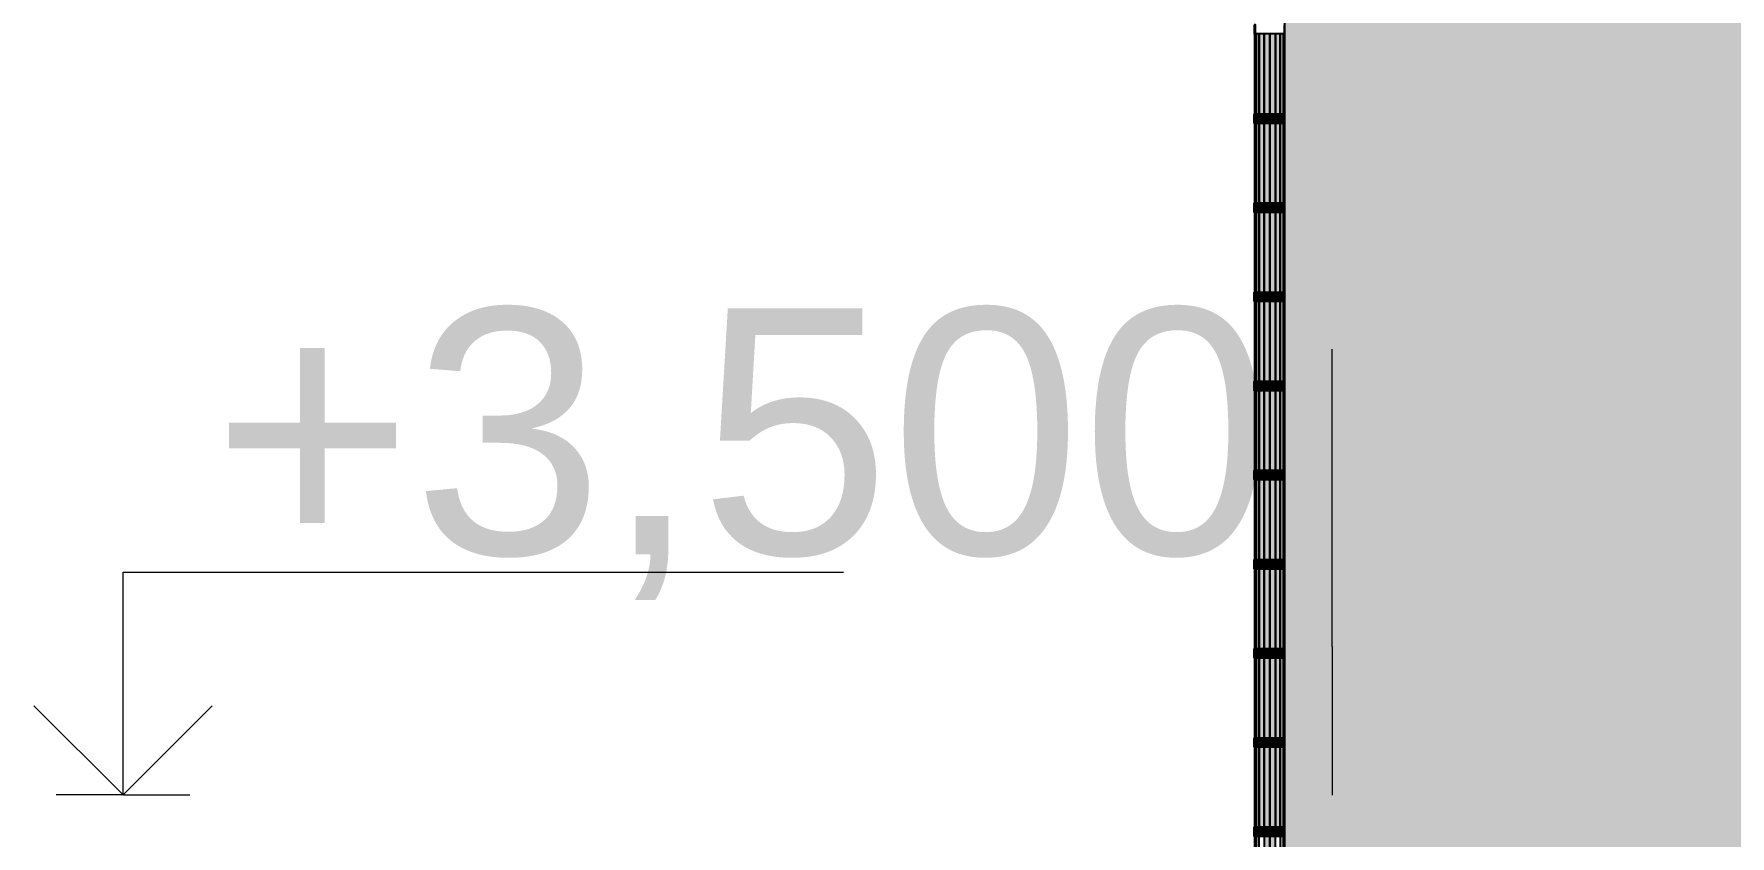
# Model space of a CAD drawing. Extents: x 8 to 21351, y 0 to 420.
# Drawn here: x 19086.83 to 19115.37, y 154.61 to 168.11 of the extents above; entities that cross this region are included whole.
import ezdxf

# ---------------------------------------------------------------- set-up
doc = ezdxf.new("R2010")
doc.units = 0
doc.styles.add('TEYPDFCAD_TEXT', font='arial.ttf')

msp = doc.modelspace()

# ---------------------------------------------------------------- hatches: boundary and pattern name
h = msp.add_hatch(color=7)
h.paths.add_polyline_path([(19107.872, 182.197), (19107.872, 137.807), (19168.022, 137.807), (19168.022, 155.307), (19185.522, 155.307), (19185.522, 142.807), (19186.297, 142.807), (19186.297, 142.478), (19196.952, 137.807), (19198.972, 137.807), (19198.972, 182.303), (19192.516, 183.675), (19153.672, 191.932)])
h.paths.add_polyline_path([(19139.322, 169.307), (19121.822, 169.307), (19121.822, 176.807), (19139.322, 176.807)])
h.paths.add_polyline_path([(19168.022, 176.807), (19185.522, 176.807), (19185.522, 169.307), (19168.022, 169.307)])
h = msp.add_hatch(color=7)
h.paths.add_polyline_path([(19107.872, 182.197), (19107.872, 137.807), (19168.022, 137.807), (19168.022, 155.307), (19185.522, 155.307), (19185.522, 142.807), (19186.297, 142.807), (19186.297, 142.478), (19196.952, 137.807), (19198.972, 137.807), (19198.972, 182.303), (19192.516, 183.675), (19153.672, 191.932)])
h.paths.add_polyline_path([(19139.322, 169.307), (19121.822, 169.307), (19121.822, 176.807), (19139.322, 176.807)])
h.paths.add_polyline_path([(19168.022, 176.807), (19185.522, 176.807), (19185.522, 169.307), (19168.022, 169.307)])
at = {"true_color": 0xffffff}
for points in [[(19107.363, 168.264), (19107.363, 168.114), (19107.382, 168.114), (19107.382, 168.264)], [(19107.373, 168.114), (19107.372, 168.114), (19107.372, 166.764), (19107.373, 166.764)], [(19107.392, 168.114), (19107.373, 168.114), (19107.373, 166.764), (19107.392, 166.764)], [(19107.446, 168.114), (19107.392, 168.114), (19107.392, 166.764), (19107.446, 166.764)], [(19107.446, 166.764), (19107.528, 166.764), (19107.528, 168.114), (19107.446, 168.114)], [(19107.528, 166.764), (19107.623, 166.764), (19107.623, 168.114), (19107.528, 168.114)], [(19107.623, 168.114), (19107.623, 166.764), (19107.719, 166.764), (19107.719, 168.114)], [(19107.719, 168.114), (19107.719, 166.764), (19107.8, 166.764), (19107.8, 168.114)], [(19107.8, 166.764), (19107.854, 166.764), (19107.854, 168.114), (19107.8, 168.114)], [(19107.854, 166.764), (19107.872, 166.764), (19107.872, 168.114), (19107.854, 168.114)], [(19107.863, 168.264), (19107.863, 168.114), (19107.872, 168.114), (19107.872, 168.264)], [(19107.361, 166.614), (19107.363, 166.614), (19107.363, 166.764), (19107.361, 166.764)], [(19107.363, 166.764), (19107.363, 166.614), (19107.382, 166.614), (19107.382, 166.764)], [(19107.382, 166.614), (19107.439, 166.614), (19107.439, 166.764), (19107.382, 166.764)], [(19107.439, 166.614), (19107.523, 166.614), (19107.523, 166.764), (19107.439, 166.764)], [(19107.523, 166.614), (19107.623, 166.614), (19107.623, 166.764), (19107.523, 166.764)], [(19107.623, 166.614), (19107.863, 166.614), (19107.863, 166.764), (19107.623, 166.764)], [(19107.863, 166.764), (19107.863, 166.614), (19107.872, 166.614), (19107.872, 166.764)], [(19107.373, 166.614), (19107.372, 166.614), (19107.372, 165.264), (19107.373, 165.264)], [(19107.373, 166.614), (19107.373, 165.264), (19107.392, 165.264), (19107.392, 166.614)], [(19107.392, 165.264), (19107.446, 165.264), (19107.446, 166.614), (19107.392, 166.614)], [(19107.528, 166.614), (19107.446, 166.614), (19107.446, 165.264), (19107.528, 165.264)], [(19107.528, 166.614), (19107.528, 165.264), (19107.623, 165.264), (19107.623, 166.614)], [(19107.719, 166.614), (19107.623, 166.614), (19107.623, 165.264), (19107.719, 165.264)], [(19107.719, 166.614), (19107.719, 165.264), (19107.8, 165.264), (19107.8, 166.614)], [(19107.854, 166.614), (19107.8, 166.614), (19107.8, 165.264), (19107.854, 165.264)], [(19107.854, 165.264), (19107.872, 165.264), (19107.872, 166.614), (19107.854, 166.614)], [(19107.361, 165.114), (19107.363, 165.114), (19107.363, 165.264), (19107.361, 165.264)], [(19107.363, 165.264), (19107.363, 165.114), (19107.382, 165.114), (19107.382, 165.264)], [(19107.382, 165.114), (19107.439, 165.114), (19107.439, 165.264), (19107.382, 165.264)], [(19107.439, 165.114), (19107.523, 165.114), (19107.523, 165.264), (19107.439, 165.264)], [(19107.523, 165.114), (19107.623, 165.114), (19107.623, 165.264), (19107.523, 165.264)], [(19107.623, 165.114), (19107.863, 165.114), (19107.863, 165.264), (19107.623, 165.264)], [(19107.863, 165.264), (19107.863, 165.114), (19107.872, 165.114), (19107.872, 165.264)], [(19107.373, 165.114), (19107.372, 165.114), (19107.372, 163.764), (19107.373, 163.764)], [(19107.373, 165.114), (19107.373, 163.764), (19107.392, 163.764), (19107.392, 165.114)], [(19107.446, 165.114), (19107.392, 165.114), (19107.392, 163.764), (19107.446, 163.764)], [(19107.528, 165.114), (19107.446, 165.114), (19107.446, 163.764), (19107.528, 163.764)], [(19107.528, 163.764), (19107.623, 163.764), (19107.623, 165.114), (19107.528, 165.114)], [(19107.623, 163.764), (19107.719, 163.764), (19107.719, 165.114), (19107.623, 165.114)], [(19107.719, 163.764), (19107.8, 163.764), (19107.8, 165.114), (19107.719, 165.114)], [(19107.8, 163.764), (19107.854, 163.764), (19107.854, 165.114), (19107.8, 165.114)], [(19107.872, 165.114), (19107.854, 165.114), (19107.854, 163.764), (19107.872, 163.764)], [(19107.361, 163.614), (19107.363, 163.614), (19107.363, 163.764), (19107.361, 163.764)], [(19107.363, 163.764), (19107.363, 163.614), (19107.382, 163.614), (19107.382, 163.764)], [(19107.373, 163.614), (19107.372, 163.614), (19107.372, 162.264), (19107.373, 162.264)], [(19107.373, 162.264), (19107.392, 162.264), (19107.392, 163.614), (19107.373, 163.614)], [(19107.382, 163.614), (19107.439, 163.614), (19107.439, 163.764), (19107.382, 163.764)], [(19107.392, 163.614), (19107.392, 162.264), (19107.446, 162.264), (19107.446, 163.614)], [(19107.439, 163.614), (19107.523, 163.614), (19107.523, 163.764), (19107.439, 163.764)], [(19107.446, 162.264), (19107.528, 162.264), (19107.528, 163.614), (19107.446, 163.614)], [(19107.523, 163.614), (19107.623, 163.614), (19107.623, 163.764), (19107.523, 163.764)], [(19107.528, 162.264), (19107.623, 162.264), (19107.623, 163.614), (19107.528, 163.614)], [(19107.623, 163.614), (19107.863, 163.614), (19107.863, 163.764), (19107.623, 163.764)], [(19107.623, 163.614), (19107.623, 162.264), (19107.719, 162.264), (19107.719, 163.614)], [(19107.719, 163.614), (19107.719, 162.264), (19107.8, 162.264), (19107.8, 163.614)], [(19107.8, 163.614), (19107.8, 162.264), (19107.854, 162.264), (19107.854, 163.614)], [(19107.854, 163.614), (19107.854, 162.264), (19107.872, 162.264), (19107.872, 163.614)], [(19107.863, 163.764), (19107.863, 163.614), (19107.872, 163.614), (19107.872, 163.764)], [(19107.361, 162.114), (19107.363, 162.114), (19107.363, 162.264), (19107.361, 162.264)], [(19107.363, 162.264), (19107.363, 162.114), (19107.382, 162.114), (19107.382, 162.264)], [(19107.372, 160.764), (19107.373, 160.764), (19107.373, 162.114), (19107.372, 162.114)], [(19107.373, 162.114), (19107.373, 160.764), (19107.392, 160.764), (19107.392, 162.114)], [(19107.382, 162.114), (19107.439, 162.114), (19107.439, 162.264), (19107.382, 162.264)], [(19107.392, 160.764), (19107.446, 160.764), (19107.446, 162.114), (19107.392, 162.114)], [(19107.439, 162.114), (19107.523, 162.114), (19107.523, 162.264), (19107.439, 162.264)], [(19107.528, 162.114), (19107.446, 162.114), (19107.446, 160.764), (19107.528, 160.764)], [(19107.523, 162.114), (19107.623, 162.114), (19107.623, 162.264), (19107.523, 162.264)], [(19107.528, 160.764), (19107.623, 160.764), (19107.623, 162.114), (19107.528, 162.114)], [(19107.623, 162.114), (19107.863, 162.114), (19107.863, 162.264), (19107.623, 162.264)], [(19107.719, 162.114), (19107.623, 162.114), (19107.623, 160.764), (19107.719, 160.764)], [(19107.719, 160.764), (19107.8, 160.764), (19107.8, 162.114), (19107.719, 162.114)], [(19107.8, 160.764), (19107.854, 160.764), (19107.854, 162.114), (19107.8, 162.114)], [(19107.854, 160.764), (19107.872, 160.764), (19107.872, 162.114), (19107.854, 162.114)], [(19107.863, 162.264), (19107.863, 162.114), (19107.872, 162.114), (19107.872, 162.264)], [(19107.361, 160.614), (19107.363, 160.614), (19107.363, 160.764), (19107.361, 160.764)], [(19107.363, 160.764), (19107.363, 160.614), (19107.382, 160.614), (19107.382, 160.764)], [(19107.382, 160.614), (19107.439, 160.614), (19107.439, 160.764), (19107.382, 160.764)], [(19107.439, 160.614), (19107.523, 160.614), (19107.523, 160.764), (19107.439, 160.764)], [(19107.523, 160.614), (19107.623, 160.614), (19107.623, 160.764), (19107.523, 160.764)], [(19107.623, 160.614), (19107.863, 160.614), (19107.863, 160.764), (19107.623, 160.764)], [(19107.863, 160.764), (19107.863, 160.614), (19107.872, 160.614), (19107.872, 160.764)], [(19107.372, 159.264), (19107.373, 159.264), (19107.373, 160.614), (19107.372, 160.614)], [(19107.373, 159.264), (19107.392, 159.264), (19107.392, 160.614), (19107.373, 160.614)], [(19107.392, 159.264), (19107.446, 159.264), (19107.446, 160.614), (19107.392, 160.614)], [(19107.446, 159.264), (19107.528, 159.264), (19107.528, 160.614), (19107.446, 160.614)], [(19107.528, 160.614), (19107.528, 159.264), (19107.623, 159.264), (19107.623, 160.614)], [(19107.623, 160.614), (19107.623, 159.264), (19107.719, 159.264), (19107.719, 160.614)], [(19107.8, 160.614), (19107.719, 160.614), (19107.719, 159.264), (19107.8, 159.264)], [(19107.8, 160.614), (19107.8, 159.264), (19107.854, 159.264), (19107.854, 160.614)], [(19107.872, 160.614), (19107.854, 160.614), (19107.854, 159.264), (19107.872, 159.264)], [(19107.361, 159.114), (19107.363, 159.114), (19107.363, 159.264), (19107.361, 159.264)], [(19107.363, 159.264), (19107.363, 159.114), (19107.382, 159.114), (19107.382, 159.264)], [(19107.382, 159.114), (19107.439, 159.114), (19107.439, 159.264), (19107.382, 159.264)], [(19107.439, 159.114), (19107.523, 159.114), (19107.523, 159.264), (19107.439, 159.264)], [(19107.523, 159.114), (19107.623, 159.114), (19107.623, 159.264), (19107.523, 159.264)], [(19107.623, 159.114), (19107.863, 159.114), (19107.863, 159.264), (19107.623, 159.264)], [(19107.863, 159.264), (19107.863, 159.114), (19107.872, 159.114), (19107.872, 159.264)], [(19107.372, 159.114), (19107.372, 157.764), (19107.373, 157.764), (19107.373, 159.114)], [(19107.392, 159.114), (19107.373, 159.114), (19107.373, 157.764), (19107.392, 157.764)], [(19107.446, 159.114), (19107.392, 159.114), (19107.392, 157.764), (19107.446, 157.764)], [(19107.528, 159.114), (19107.446, 159.114), (19107.446, 157.764), (19107.528, 157.764)], [(19107.528, 159.114), (19107.528, 157.764), (19107.623, 157.764), (19107.623, 159.114)], [(19107.719, 159.114), (19107.623, 159.114), (19107.623, 157.764), (19107.719, 157.764)], [(19107.719, 157.764), (19107.8, 157.764), (19107.8, 159.114), (19107.719, 159.114)], [(19107.854, 159.114), (19107.8, 159.114), (19107.8, 157.764), (19107.854, 157.764)], [(19107.854, 157.764), (19107.872, 157.764), (19107.872, 159.114), (19107.854, 159.114)], [(19107.361, 157.614), (19107.363, 157.614), (19107.363, 157.764), (19107.361, 157.764)], [(19107.363, 157.764), (19107.363, 157.614), (19107.382, 157.614), (19107.382, 157.764)], [(19107.373, 157.614), (19107.372, 157.614), (19107.372, 156.264), (19107.373, 156.264)], [(19107.373, 156.264), (19107.392, 156.264), (19107.392, 157.614), (19107.373, 157.614)], [(19107.382, 157.614), (19107.439, 157.614), (19107.439, 157.764), (19107.382, 157.764)], [(19107.392, 157.614), (19107.392, 156.264), (19107.446, 156.264), (19107.446, 157.614)], [(19107.439, 157.614), (19107.523, 157.614), (19107.523, 157.764), (19107.439, 157.764)], [(19107.446, 156.264), (19107.528, 156.264), (19107.528, 157.614), (19107.446, 157.614)], [(19107.523, 157.614), (19107.623, 157.614), (19107.623, 157.764), (19107.523, 157.764)], [(19107.528, 156.264), (19107.623, 156.264), (19107.623, 157.614), (19107.528, 157.614)], [(19107.623, 157.614), (19107.863, 157.614), (19107.863, 157.764), (19107.623, 157.764)], [(19107.623, 157.614), (19107.623, 156.264), (19107.719, 156.264), (19107.719, 157.614)], [(19107.719, 157.614), (19107.719, 156.264), (19107.8, 156.264), (19107.8, 157.614)], [(19107.8, 156.264), (19107.854, 156.264), (19107.854, 157.614), (19107.8, 157.614)], [(19107.872, 157.614), (19107.854, 157.614), (19107.854, 156.264), (19107.872, 156.264)], [(19107.863, 157.764), (19107.863, 157.614), (19107.872, 157.614), (19107.872, 157.764)], [(19107.361, 156.114), (19107.363, 156.114), (19107.363, 156.264), (19107.361, 156.264)], [(19107.363, 156.264), (19107.363, 156.114), (19107.382, 156.114), (19107.382, 156.264)], [(19107.372, 156.114), (19107.372, 154.764), (19107.373, 154.764), (19107.373, 156.114)], [(19107.373, 156.114), (19107.373, 154.764), (19107.392, 154.764), (19107.392, 156.114)], [(19107.382, 156.114), (19107.439, 156.114), (19107.439, 156.264), (19107.382, 156.264)], [(19107.392, 154.764), (19107.446, 154.764), (19107.446, 156.114), (19107.392, 156.114)], [(19107.439, 156.114), (19107.523, 156.114), (19107.523, 156.264), (19107.439, 156.264)], [(19107.528, 156.114), (19107.446, 156.114), (19107.446, 154.764), (19107.528, 154.764)], [(19107.523, 156.114), (19107.623, 156.114), (19107.623, 156.264), (19107.523, 156.264)], [(19107.528, 156.114), (19107.528, 154.764), (19107.623, 154.764), (19107.623, 156.114)], [(19107.623, 156.114), (19107.863, 156.114), (19107.863, 156.264), (19107.623, 156.264)], [(19107.719, 156.114), (19107.623, 156.114), (19107.623, 154.764), (19107.719, 154.764)], [(19107.719, 154.764), (19107.8, 154.764), (19107.8, 156.114), (19107.719, 156.114)], [(19107.8, 154.764), (19107.854, 154.764), (19107.854, 156.114), (19107.8, 156.114)], [(19107.872, 156.114), (19107.854, 156.114), (19107.854, 154.764), (19107.872, 154.764)], [(19107.863, 156.264), (19107.863, 156.114), (19107.872, 156.114), (19107.872, 156.264)], [(19107.361, 154.614), (19107.363, 154.614), (19107.363, 154.764), (19107.361, 154.764)], [(19107.363, 154.764), (19107.363, 154.614), (19107.382, 154.614), (19107.382, 154.764)], [(19107.382, 154.614), (19107.439, 154.614), (19107.439, 154.764), (19107.382, 154.764)], [(19107.439, 154.614), (19107.523, 154.614), (19107.523, 154.764), (19107.439, 154.764)], [(19107.523, 154.614), (19107.623, 154.614), (19107.623, 154.764), (19107.523, 154.764)], [(19107.623, 154.614), (19107.863, 154.614), (19107.863, 154.764), (19107.623, 154.764)], [(19107.863, 154.764), (19107.863, 154.614), (19107.872, 154.614), (19107.872, 154.764)], [(19107.372, 154.614), (19107.372, 153.264), (19107.373, 153.264), (19107.373, 154.614)], [(19107.392, 154.614), (19107.392, 153.264), (19107.446, 153.264), (19107.446, 154.614)], [(19107.528, 154.614), (19107.528, 153.264), (19107.623, 153.264), (19107.623, 154.614)], [(19107.623, 154.614), (19107.623, 153.264), (19107.719, 153.264), (19107.719, 154.614)], [(19107.854, 154.614), (19107.8, 154.614), (19107.8, 153.264), (19107.854, 153.264)]]:
    msp.add_hatch(color=0, dxfattribs=at).paths.add_polyline_path(points)
for points in [[(19107.863, 168.264), (19107.863, 168.114), (19107.872, 168.114), (19107.872, 168.264)], [(19107.863, 166.764), (19107.863, 166.614), (19107.872, 166.614), (19107.872, 166.764)], [(19107.863, 165.264), (19107.863, 165.114), (19107.872, 165.114), (19107.872, 165.264)], [(19107.863, 163.764), (19107.863, 163.614), (19107.872, 163.614), (19107.872, 163.764)], [(19107.863, 162.264), (19107.863, 162.114), (19107.872, 162.114), (19107.872, 162.264)], [(19107.863, 160.764), (19107.863, 160.614), (19107.872, 160.614), (19107.872, 160.764)], [(19107.863, 159.264), (19107.863, 159.114), (19107.872, 159.114), (19107.872, 159.264)], [(19107.863, 157.764), (19107.863, 157.614), (19107.872, 157.614), (19107.872, 157.764)], [(19107.863, 156.264), (19107.863, 156.114), (19107.872, 156.114), (19107.872, 156.264)], [(19107.863, 154.764), (19107.863, 154.614), (19107.872, 154.614), (19107.872, 154.764)]]:
    msp.add_hatch(color=7).paths.add_polyline_path(points)

# ---------------------------------------------------------------- linework, layer by layer
at = {"color": 7, "lineweight": 15}
for p, q in [((19107.872, 182.197), (19107.872, 137.807)), ((19107.372, 168.114), (19107.372, 166.764)), ((19107.373, 168.114), (19107.373, 166.764)), ((19107.361, 166.764), (19107.363, 166.764)), ((19107.361, 166.614), (19107.361, 166.764)), ((19107.363, 166.764), (19107.382, 166.764)), ((19107.363, 166.614), (19107.363, 166.764)), ((19107.382, 166.764), (19107.439, 166.764)), ((19107.439, 166.764), (19107.523, 166.764)), ((19107.523, 166.764), (19107.623, 166.764)), ((19107.623, 166.764), (19107.863, 166.764)), ((19107.863, 166.764), (19107.872, 166.764)), ((19107.863, 166.614), (19107.863, 166.764)), ((19107.361, 166.614), (19107.363, 166.614)), ((19107.363, 166.614), (19107.382, 166.614)), ((19107.372, 166.614), (19107.372, 165.264)), ((19107.373, 166.614), (19107.373, 165.264)), ((19107.382, 166.614), (19107.439, 166.614)), ((19107.439, 166.614), (19107.523, 166.614)), ((19107.523, 166.614), (19107.623, 166.614)), ((19107.623, 166.614), (19107.863, 166.614)), ((19107.863, 166.614), (19107.872, 166.614)), ((19107.361, 165.264), (19107.363, 165.264)), ((19107.361, 165.114), (19107.361, 165.264)), ((19107.363, 165.264), (19107.382, 165.264)), ((19107.363, 165.114), (19107.363, 165.264)), ((19107.382, 165.264), (19107.439, 165.264)), ((19107.439, 165.264), (19107.523, 165.264)), ((19107.523, 165.264), (19107.623, 165.264)), ((19107.623, 165.264), (19107.863, 165.264)), ((19107.863, 165.264), (19107.872, 165.264)), ((19107.863, 165.114), (19107.863, 165.264)), ((19107.361, 165.114), (19107.363, 165.114)), ((19107.363, 165.114), (19107.382, 165.114)), ((19107.372, 165.114), (19107.372, 163.764)), ((19107.373, 165.114), (19107.373, 163.764)), ((19107.382, 165.114), (19107.439, 165.114)), ((19107.439, 165.114), (19107.523, 165.114)), ((19107.523, 165.114), (19107.623, 165.114)), ((19107.623, 165.114), (19107.863, 165.114)), ((19107.863, 165.114), (19107.872, 165.114)), ((19107.361, 163.764), (19107.363, 163.764)), ((19107.361, 163.614), (19107.361, 163.764)), ((19107.361, 163.614), (19107.363, 163.614)), ((19107.363, 163.764), (19107.382, 163.764)), ((19107.363, 163.614), (19107.363, 163.764)), ((19107.363, 163.614), (19107.382, 163.614)), ((19107.372, 163.614), (19107.372, 162.264)), ((19107.373, 163.614), (19107.373, 162.264)), ((19107.382, 163.764), (19107.439, 163.764)), ((19107.382, 163.614), (19107.439, 163.614)), ((19107.439, 163.764), (19107.523, 163.764)), ((19107.439, 163.614), (19107.523, 163.614)), ((19107.523, 163.764), (19107.623, 163.764)), ((19107.523, 163.614), (19107.623, 163.614)), ((19107.623, 163.764), (19107.863, 163.764)), ((19107.623, 163.614), (19107.863, 163.614)), ((19107.863, 163.764), (19107.872, 163.764)), ((19107.863, 163.614), (19107.863, 163.764)), ((19107.863, 163.614), (19107.872, 163.614)), ((19108.672, 157.807), (19108.672, 162.807)), ((19107.361, 162.264), (19107.363, 162.264)), ((19107.361, 162.114), (19107.361, 162.264)), ((19107.361, 162.114), (19107.363, 162.114)), ((19107.363, 162.264), (19107.382, 162.264)), ((19107.363, 162.114), (19107.363, 162.264)), ((19107.363, 162.114), (19107.382, 162.114)), ((19107.372, 162.114), (19107.372, 160.764)), ((19107.373, 162.114), (19107.373, 160.764)), ((19107.382, 162.264), (19107.439, 162.264)), ((19107.382, 162.114), (19107.439, 162.114)), ((19107.439, 162.264), (19107.523, 162.264)), ((19107.439, 162.114), (19107.523, 162.114)), ((19107.523, 162.264), (19107.623, 162.264)), ((19107.523, 162.114), (19107.623, 162.114)), ((19107.623, 162.264), (19107.863, 162.264)), ((19107.623, 162.114), (19107.863, 162.114)), ((19107.863, 162.264), (19107.872, 162.264)), ((19107.863, 162.114), (19107.863, 162.264)), ((19107.863, 162.114), (19107.872, 162.114)), ((19107.361, 160.764), (19107.363, 160.764)), ((19107.361, 160.614), (19107.361, 160.764)), ((19107.363, 160.764), (19107.382, 160.764)), ((19107.363, 160.614), (19107.363, 160.764)), ((19107.382, 160.764), (19107.439, 160.764)), ((19107.439, 160.764), (19107.523, 160.764)), ((19107.523, 160.764), (19107.623, 160.764)), ((19107.623, 160.764), (19107.863, 160.764)), ((19107.863, 160.764), (19107.872, 160.764)), ((19107.863, 160.614), (19107.863, 160.764)), ((19107.361, 160.614), (19107.363, 160.614)), ((19107.363, 160.614), (19107.382, 160.614)), ((19107.372, 160.614), (19107.372, 159.264)), ((19107.373, 160.614), (19107.373, 159.264)), ((19107.382, 160.614), (19107.439, 160.614)), ((19107.439, 160.614), (19107.523, 160.614)), ((19107.523, 160.614), (19107.623, 160.614)), ((19107.623, 160.614), (19107.863, 160.614)), ((19107.863, 160.614), (19107.872, 160.614)), ((19107.361, 159.264), (19107.363, 159.264)), ((19107.361, 159.114), (19107.361, 159.264)), ((19107.363, 159.264), (19107.382, 159.264)), ((19107.363, 159.114), (19107.363, 159.264)), ((19107.382, 159.264), (19107.439, 159.264)), ((19107.439, 159.264), (19107.523, 159.264)), ((19107.523, 159.264), (19107.623, 159.264)), ((19107.623, 159.264), (19107.863, 159.264)), ((19107.863, 159.264), (19107.872, 159.264)), ((19107.863, 159.114), (19107.863, 159.264)), ((19088.328, 155.307), (19088.328, 159.057)), ((19088.328, 159.057), (19100.449, 159.057)), ((19107.361, 159.114), (19107.363, 159.114)), ((19107.363, 159.114), (19107.382, 159.114)), ((19107.372, 159.114), (19107.372, 157.764)), ((19107.373, 159.114), (19107.373, 157.764)), ((19107.382, 159.114), (19107.439, 159.114)), ((19107.439, 159.114), (19107.523, 159.114)), ((19107.523, 159.114), (19107.623, 159.114)), ((19107.623, 159.114), (19107.863, 159.114)), ((19107.863, 159.114), (19107.872, 159.114)), ((19107.361, 157.764), (19107.363, 157.764)), ((19107.361, 157.614), (19107.361, 157.764)), ((19107.361, 157.614), (19107.363, 157.614)), ((19107.363, 157.764), (19107.382, 157.764)), ((19107.363, 157.614), (19107.363, 157.764)), ((19107.363, 157.614), (19107.382, 157.614)), ((19107.372, 157.614), (19107.372, 156.264)), ((19107.373, 157.614), (19107.373, 156.264)), ((19107.382, 157.764), (19107.439, 157.764)), ((19107.382, 157.614), (19107.439, 157.614)), ((19107.439, 157.764), (19107.523, 157.764)), ((19107.439, 157.614), (19107.523, 157.614)), ((19107.523, 157.764), (19107.623, 157.764)), ((19107.523, 157.614), (19107.623, 157.614)), ((19107.623, 157.764), (19107.863, 157.764)), ((19107.623, 157.614), (19107.863, 157.614)), ((19107.863, 157.764), (19107.872, 157.764)), ((19107.863, 157.614), (19107.863, 157.764)), ((19107.863, 157.614), (19107.872, 157.614)), ((19108.672, 157.807), (19108.672, 155.3)), ((19088.328, 155.307), (19086.828, 156.807)), ((19089.828, 156.807), (19088.328, 155.307)), ((19107.361, 156.264), (19107.363, 156.264)), ((19107.361, 156.114), (19107.361, 156.264)), ((19107.361, 156.114), (19107.363, 156.114)), ((19107.363, 156.264), (19107.382, 156.264)), ((19107.363, 156.114), (19107.363, 156.264)), ((19107.363, 156.114), (19107.382, 156.114)), ((19107.372, 156.114), (19107.372, 154.764)), ((19107.373, 156.114), (19107.373, 154.764)), ((19107.382, 156.264), (19107.439, 156.264)), ((19107.382, 156.114), (19107.439, 156.114)), ((19107.439, 156.264), (19107.523, 156.264)), ((19107.439, 156.114), (19107.523, 156.114)), ((19107.523, 156.264), (19107.623, 156.264)), ((19107.523, 156.114), (19107.623, 156.114)), ((19107.623, 156.264), (19107.863, 156.264)), ((19107.623, 156.114), (19107.863, 156.114)), ((19107.863, 156.264), (19107.872, 156.264)), ((19107.863, 156.114), (19107.863, 156.264)), ((19107.863, 156.114), (19107.872, 156.114)), ((19088.328, 155.307), (19087.203, 155.307)), ((19088.328, 155.307), (19089.453, 155.307)), ((19107.361, 154.764), (19107.363, 154.764)), ((19107.361, 154.614), (19107.361, 154.764)), ((19107.363, 154.764), (19107.382, 154.764)), ((19107.363, 154.614), (19107.363, 154.764)), ((19107.382, 154.764), (19107.439, 154.764)), ((19107.439, 154.764), (19107.523, 154.764)), ((19107.523, 154.764), (19107.623, 154.764)), ((19107.623, 154.764), (19107.863, 154.764)), ((19107.863, 154.764), (19107.872, 154.764)), ((19107.863, 154.614), (19107.863, 154.764)), ((19107.361, 154.614), (19107.363, 154.614)), ((19107.363, 154.614), (19107.382, 154.614)), ((19107.372, 154.614), (19107.372, 153.264)), ((19107.373, 154.614), (19107.373, 153.264)), ((19107.382, 154.614), (19107.439, 154.614)), ((19107.439, 154.614), (19107.523, 154.614)), ((19107.523, 154.614), (19107.623, 154.614)), ((19107.623, 154.614), (19107.863, 154.614)), ((19107.863, 154.614), (19107.872, 154.614))]:
    msp.add_line(p, q, dxfattribs=at)
at = {"color": 7}
for points in [[(19107.872, 182.197), (19107.872, 137.807), (19168.022, 137.807), (19168.022, 155.307), (19185.522, 155.307), (19185.522, 142.807), (19186.297, 142.807), (19186.297, 142.478), (19196.952, 137.807), (19198.972, 137.807), (19198.972, 182.303), (19192.516, 183.675), (19153.672, 191.932)], [(19107.872, 182.197), (19107.872, 137.807), (19168.022, 137.807), (19168.022, 155.307), (19185.522, 155.307), (19185.522, 142.807), (19186.297, 142.807), (19186.297, 142.478), (19196.952, 137.807), (19198.972, 137.807), (19198.972, 182.303), (19192.516, 183.675), (19153.672, 191.932)], [(19107.863, 168.264), (19107.863, 168.114), (19107.872, 168.114), (19107.872, 168.264)], [(19107.863, 166.764), (19107.863, 166.614), (19107.872, 166.614), (19107.872, 166.764)], [(19107.863, 165.264), (19107.863, 165.114), (19107.872, 165.114), (19107.872, 165.264)], [(19107.863, 163.764), (19107.863, 163.614), (19107.872, 163.614), (19107.872, 163.764)], [(19107.863, 162.264), (19107.863, 162.114), (19107.872, 162.114), (19107.872, 162.264)], [(19107.863, 160.764), (19107.863, 160.614), (19107.872, 160.614), (19107.872, 160.764)], [(19107.863, 159.264), (19107.863, 159.114), (19107.872, 159.114), (19107.872, 159.264)], [(19107.863, 157.764), (19107.863, 157.614), (19107.872, 157.614), (19107.872, 157.764)], [(19107.863, 156.264), (19107.863, 156.114), (19107.872, 156.114), (19107.872, 156.264)], [(19107.863, 154.764), (19107.863, 154.614), (19107.872, 154.614), (19107.872, 154.764)]]:
    msp.add_lwpolyline(points, close=True, dxfattribs=at)
at = {"color": 0, "true_color": 0xffffff}
for points in [[(19107.363, 168.264), (19107.363, 168.114), (19107.382, 168.114), (19107.382, 168.264)], [(19107.373, 168.114), (19107.372, 168.114), (19107.372, 166.764), (19107.373, 166.764)], [(19107.392, 168.114), (19107.373, 168.114), (19107.373, 166.764), (19107.392, 166.764)], [(19107.446, 168.114), (19107.392, 168.114), (19107.392, 166.764), (19107.446, 166.764)], [(19107.446, 166.764), (19107.528, 166.764), (19107.528, 168.114), (19107.446, 168.114)], [(19107.528, 166.764), (19107.623, 166.764), (19107.623, 168.114), (19107.528, 168.114)], [(19107.623, 168.114), (19107.623, 166.764), (19107.719, 166.764), (19107.719, 168.114)], [(19107.719, 168.114), (19107.719, 166.764), (19107.8, 166.764), (19107.8, 168.114)], [(19107.8, 166.764), (19107.854, 166.764), (19107.854, 168.114), (19107.8, 168.114)], [(19107.854, 166.764), (19107.872, 166.764), (19107.872, 168.114), (19107.854, 168.114)], [(19107.863, 168.264), (19107.863, 168.114), (19107.872, 168.114), (19107.872, 168.264)], [(19107.361, 166.614), (19107.363, 166.614), (19107.363, 166.764), (19107.361, 166.764)], [(19107.363, 166.764), (19107.363, 166.614), (19107.382, 166.614), (19107.382, 166.764)], [(19107.382, 166.614), (19107.439, 166.614), (19107.439, 166.764), (19107.382, 166.764)], [(19107.439, 166.614), (19107.523, 166.614), (19107.523, 166.764), (19107.439, 166.764)], [(19107.523, 166.614), (19107.623, 166.614), (19107.623, 166.764), (19107.523, 166.764)], [(19107.623, 166.614), (19107.863, 166.614), (19107.863, 166.764), (19107.623, 166.764)], [(19107.863, 166.764), (19107.863, 166.614), (19107.872, 166.614), (19107.872, 166.764)], [(19107.373, 166.614), (19107.372, 166.614), (19107.372, 165.264), (19107.373, 165.264)], [(19107.373, 166.614), (19107.373, 165.264), (19107.392, 165.264), (19107.392, 166.614)], [(19107.392, 165.264), (19107.446, 165.264), (19107.446, 166.614), (19107.392, 166.614)], [(19107.528, 166.614), (19107.446, 166.614), (19107.446, 165.264), (19107.528, 165.264)], [(19107.528, 166.614), (19107.528, 165.264), (19107.623, 165.264), (19107.623, 166.614)], [(19107.719, 166.614), (19107.623, 166.614), (19107.623, 165.264), (19107.719, 165.264)], [(19107.719, 166.614), (19107.719, 165.264), (19107.8, 165.264), (19107.8, 166.614)], [(19107.854, 166.614), (19107.8, 166.614), (19107.8, 165.264), (19107.854, 165.264)], [(19107.854, 165.264), (19107.872, 165.264), (19107.872, 166.614), (19107.854, 166.614)], [(19107.361, 165.114), (19107.363, 165.114), (19107.363, 165.264), (19107.361, 165.264)], [(19107.363, 165.264), (19107.363, 165.114), (19107.382, 165.114), (19107.382, 165.264)], [(19107.382, 165.114), (19107.439, 165.114), (19107.439, 165.264), (19107.382, 165.264)], [(19107.439, 165.114), (19107.523, 165.114), (19107.523, 165.264), (19107.439, 165.264)], [(19107.523, 165.114), (19107.623, 165.114), (19107.623, 165.264), (19107.523, 165.264)], [(19107.623, 165.114), (19107.863, 165.114), (19107.863, 165.264), (19107.623, 165.264)], [(19107.863, 165.264), (19107.863, 165.114), (19107.872, 165.114), (19107.872, 165.264)], [(19107.373, 165.114), (19107.372, 165.114), (19107.372, 163.764), (19107.373, 163.764)], [(19107.373, 165.114), (19107.373, 163.764), (19107.392, 163.764), (19107.392, 165.114)], [(19107.446, 165.114), (19107.392, 165.114), (19107.392, 163.764), (19107.446, 163.764)], [(19107.528, 165.114), (19107.446, 165.114), (19107.446, 163.764), (19107.528, 163.764)], [(19107.528, 163.764), (19107.623, 163.764), (19107.623, 165.114), (19107.528, 165.114)], [(19107.623, 163.764), (19107.719, 163.764), (19107.719, 165.114), (19107.623, 165.114)], [(19107.719, 163.764), (19107.8, 163.764), (19107.8, 165.114), (19107.719, 165.114)], [(19107.8, 163.764), (19107.854, 163.764), (19107.854, 165.114), (19107.8, 165.114)], [(19107.872, 165.114), (19107.854, 165.114), (19107.854, 163.764), (19107.872, 163.764)], [(19107.361, 163.614), (19107.363, 163.614), (19107.363, 163.764), (19107.361, 163.764)], [(19107.363, 163.764), (19107.363, 163.614), (19107.382, 163.614), (19107.382, 163.764)], [(19107.373, 163.614), (19107.372, 163.614), (19107.372, 162.264), (19107.373, 162.264)], [(19107.373, 162.264), (19107.392, 162.264), (19107.392, 163.614), (19107.373, 163.614)], [(19107.382, 163.614), (19107.439, 163.614), (19107.439, 163.764), (19107.382, 163.764)], [(19107.392, 163.614), (19107.392, 162.264), (19107.446, 162.264), (19107.446, 163.614)], [(19107.439, 163.614), (19107.523, 163.614), (19107.523, 163.764), (19107.439, 163.764)], [(19107.446, 162.264), (19107.528, 162.264), (19107.528, 163.614), (19107.446, 163.614)], [(19107.523, 163.614), (19107.623, 163.614), (19107.623, 163.764), (19107.523, 163.764)], [(19107.528, 162.264), (19107.623, 162.264), (19107.623, 163.614), (19107.528, 163.614)], [(19107.623, 163.614), (19107.863, 163.614), (19107.863, 163.764), (19107.623, 163.764)], [(19107.623, 163.614), (19107.623, 162.264), (19107.719, 162.264), (19107.719, 163.614)], [(19107.719, 163.614), (19107.719, 162.264), (19107.8, 162.264), (19107.8, 163.614)], [(19107.8, 163.614), (19107.8, 162.264), (19107.854, 162.264), (19107.854, 163.614)], [(19107.854, 163.614), (19107.854, 162.264), (19107.872, 162.264), (19107.872, 163.614)], [(19107.863, 163.764), (19107.863, 163.614), (19107.872, 163.614), (19107.872, 163.764)], [(19107.361, 162.114), (19107.363, 162.114), (19107.363, 162.264), (19107.361, 162.264)], [(19107.363, 162.264), (19107.363, 162.114), (19107.382, 162.114), (19107.382, 162.264)], [(19107.372, 160.764), (19107.373, 160.764), (19107.373, 162.114), (19107.372, 162.114)], [(19107.373, 162.114), (19107.373, 160.764), (19107.392, 160.764), (19107.392, 162.114)], [(19107.382, 162.114), (19107.439, 162.114), (19107.439, 162.264), (19107.382, 162.264)], [(19107.392, 160.764), (19107.446, 160.764), (19107.446, 162.114), (19107.392, 162.114)], [(19107.439, 162.114), (19107.523, 162.114), (19107.523, 162.264), (19107.439, 162.264)], [(19107.528, 162.114), (19107.446, 162.114), (19107.446, 160.764), (19107.528, 160.764)], [(19107.523, 162.114), (19107.623, 162.114), (19107.623, 162.264), (19107.523, 162.264)], [(19107.528, 160.764), (19107.623, 160.764), (19107.623, 162.114), (19107.528, 162.114)], [(19107.623, 162.114), (19107.863, 162.114), (19107.863, 162.264), (19107.623, 162.264)], [(19107.719, 162.114), (19107.623, 162.114), (19107.623, 160.764), (19107.719, 160.764)], [(19107.719, 160.764), (19107.8, 160.764), (19107.8, 162.114), (19107.719, 162.114)], [(19107.8, 160.764), (19107.854, 160.764), (19107.854, 162.114), (19107.8, 162.114)], [(19107.854, 160.764), (19107.872, 160.764), (19107.872, 162.114), (19107.854, 162.114)], [(19107.863, 162.264), (19107.863, 162.114), (19107.872, 162.114), (19107.872, 162.264)], [(19107.361, 160.614), (19107.363, 160.614), (19107.363, 160.764), (19107.361, 160.764)], [(19107.363, 160.764), (19107.363, 160.614), (19107.382, 160.614), (19107.382, 160.764)], [(19107.382, 160.614), (19107.439, 160.614), (19107.439, 160.764), (19107.382, 160.764)], [(19107.439, 160.614), (19107.523, 160.614), (19107.523, 160.764), (19107.439, 160.764)], [(19107.523, 160.614), (19107.623, 160.614), (19107.623, 160.764), (19107.523, 160.764)], [(19107.623, 160.614), (19107.863, 160.614), (19107.863, 160.764), (19107.623, 160.764)], [(19107.863, 160.764), (19107.863, 160.614), (19107.872, 160.614), (19107.872, 160.764)], [(19107.372, 159.264), (19107.373, 159.264), (19107.373, 160.614), (19107.372, 160.614)], [(19107.373, 159.264), (19107.392, 159.264), (19107.392, 160.614), (19107.373, 160.614)], [(19107.392, 159.264), (19107.446, 159.264), (19107.446, 160.614), (19107.392, 160.614)], [(19107.446, 159.264), (19107.528, 159.264), (19107.528, 160.614), (19107.446, 160.614)], [(19107.528, 160.614), (19107.528, 159.264), (19107.623, 159.264), (19107.623, 160.614)], [(19107.623, 160.614), (19107.623, 159.264), (19107.719, 159.264), (19107.719, 160.614)], [(19107.8, 160.614), (19107.719, 160.614), (19107.719, 159.264), (19107.8, 159.264)], [(19107.8, 160.614), (19107.8, 159.264), (19107.854, 159.264), (19107.854, 160.614)], [(19107.872, 160.614), (19107.854, 160.614), (19107.854, 159.264), (19107.872, 159.264)], [(19107.361, 159.114), (19107.363, 159.114), (19107.363, 159.264), (19107.361, 159.264)], [(19107.363, 159.264), (19107.363, 159.114), (19107.382, 159.114), (19107.382, 159.264)], [(19107.382, 159.114), (19107.439, 159.114), (19107.439, 159.264), (19107.382, 159.264)], [(19107.439, 159.114), (19107.523, 159.114), (19107.523, 159.264), (19107.439, 159.264)], [(19107.523, 159.114), (19107.623, 159.114), (19107.623, 159.264), (19107.523, 159.264)], [(19107.623, 159.114), (19107.863, 159.114), (19107.863, 159.264), (19107.623, 159.264)], [(19107.863, 159.264), (19107.863, 159.114), (19107.872, 159.114), (19107.872, 159.264)], [(19107.372, 159.114), (19107.372, 157.764), (19107.373, 157.764), (19107.373, 159.114)], [(19107.392, 159.114), (19107.373, 159.114), (19107.373, 157.764), (19107.392, 157.764)], [(19107.446, 159.114), (19107.392, 159.114), (19107.392, 157.764), (19107.446, 157.764)], [(19107.528, 159.114), (19107.446, 159.114), (19107.446, 157.764), (19107.528, 157.764)], [(19107.528, 159.114), (19107.528, 157.764), (19107.623, 157.764), (19107.623, 159.114)], [(19107.719, 159.114), (19107.623, 159.114), (19107.623, 157.764), (19107.719, 157.764)], [(19107.719, 157.764), (19107.8, 157.764), (19107.8, 159.114), (19107.719, 159.114)], [(19107.854, 159.114), (19107.8, 159.114), (19107.8, 157.764), (19107.854, 157.764)], [(19107.854, 157.764), (19107.872, 157.764), (19107.872, 159.114), (19107.854, 159.114)], [(19107.361, 157.614), (19107.363, 157.614), (19107.363, 157.764), (19107.361, 157.764)], [(19107.363, 157.764), (19107.363, 157.614), (19107.382, 157.614), (19107.382, 157.764)], [(19107.373, 157.614), (19107.372, 157.614), (19107.372, 156.264), (19107.373, 156.264)], [(19107.373, 156.264), (19107.392, 156.264), (19107.392, 157.614), (19107.373, 157.614)], [(19107.382, 157.614), (19107.439, 157.614), (19107.439, 157.764), (19107.382, 157.764)], [(19107.392, 157.614), (19107.392, 156.264), (19107.446, 156.264), (19107.446, 157.614)], [(19107.439, 157.614), (19107.523, 157.614), (19107.523, 157.764), (19107.439, 157.764)], [(19107.446, 156.264), (19107.528, 156.264), (19107.528, 157.614), (19107.446, 157.614)], [(19107.523, 157.614), (19107.623, 157.614), (19107.623, 157.764), (19107.523, 157.764)], [(19107.528, 156.264), (19107.623, 156.264), (19107.623, 157.614), (19107.528, 157.614)], [(19107.623, 157.614), (19107.863, 157.614), (19107.863, 157.764), (19107.623, 157.764)], [(19107.623, 157.614), (19107.623, 156.264), (19107.719, 156.264), (19107.719, 157.614)], [(19107.719, 157.614), (19107.719, 156.264), (19107.8, 156.264), (19107.8, 157.614)], [(19107.8, 156.264), (19107.854, 156.264), (19107.854, 157.614), (19107.8, 157.614)], [(19107.872, 157.614), (19107.854, 157.614), (19107.854, 156.264), (19107.872, 156.264)], [(19107.863, 157.764), (19107.863, 157.614), (19107.872, 157.614), (19107.872, 157.764)], [(19107.361, 156.114), (19107.363, 156.114), (19107.363, 156.264), (19107.361, 156.264)], [(19107.363, 156.264), (19107.363, 156.114), (19107.382, 156.114), (19107.382, 156.264)], [(19107.372, 156.114), (19107.372, 154.764), (19107.373, 154.764), (19107.373, 156.114)], [(19107.373, 156.114), (19107.373, 154.764), (19107.392, 154.764), (19107.392, 156.114)], [(19107.382, 156.114), (19107.439, 156.114), (19107.439, 156.264), (19107.382, 156.264)], [(19107.392, 154.764), (19107.446, 154.764), (19107.446, 156.114), (19107.392, 156.114)], [(19107.439, 156.114), (19107.523, 156.114), (19107.523, 156.264), (19107.439, 156.264)], [(19107.528, 156.114), (19107.446, 156.114), (19107.446, 154.764), (19107.528, 154.764)], [(19107.523, 156.114), (19107.623, 156.114), (19107.623, 156.264), (19107.523, 156.264)], [(19107.528, 156.114), (19107.528, 154.764), (19107.623, 154.764), (19107.623, 156.114)], [(19107.623, 156.114), (19107.863, 156.114), (19107.863, 156.264), (19107.623, 156.264)], [(19107.719, 156.114), (19107.623, 156.114), (19107.623, 154.764), (19107.719, 154.764)], [(19107.719, 154.764), (19107.8, 154.764), (19107.8, 156.114), (19107.719, 156.114)], [(19107.8, 154.764), (19107.854, 154.764), (19107.854, 156.114), (19107.8, 156.114)], [(19107.872, 156.114), (19107.854, 156.114), (19107.854, 154.764), (19107.872, 154.764)], [(19107.863, 156.264), (19107.863, 156.114), (19107.872, 156.114), (19107.872, 156.264)], [(19107.361, 154.614), (19107.363, 154.614), (19107.363, 154.764), (19107.361, 154.764)], [(19107.363, 154.764), (19107.363, 154.614), (19107.382, 154.614), (19107.382, 154.764)], [(19107.382, 154.614), (19107.439, 154.614), (19107.439, 154.764), (19107.382, 154.764)], [(19107.439, 154.614), (19107.523, 154.614), (19107.523, 154.764), (19107.439, 154.764)], [(19107.523, 154.614), (19107.623, 154.614), (19107.623, 154.764), (19107.523, 154.764)], [(19107.623, 154.614), (19107.863, 154.614), (19107.863, 154.764), (19107.623, 154.764)], [(19107.863, 154.764), (19107.863, 154.614), (19107.872, 154.614), (19107.872, 154.764)], [(19107.372, 154.614), (19107.372, 153.264), (19107.373, 153.264), (19107.373, 154.614)], [(19107.392, 154.614), (19107.392, 153.264), (19107.446, 153.264), (19107.446, 154.614)], [(19107.528, 154.614), (19107.528, 153.264), (19107.623, 153.264), (19107.623, 154.614)], [(19107.623, 154.614), (19107.623, 153.264), (19107.719, 153.264), (19107.719, 154.614)], [(19107.854, 154.614), (19107.8, 154.614), (19107.8, 153.264), (19107.854, 153.264)]]:
    msp.add_lwpolyline(points, close=True, dxfattribs=at)

# ---------------------------------------------------------------- texts
at = {"color": 7, "style": 'TEYPDFCAD_TEXT'}
msp.add_text('+3,500', height=4.1381, dxfattribs=at).set_placement((19089.828, 159.356))

doc.saveas('drawing.dxf')
